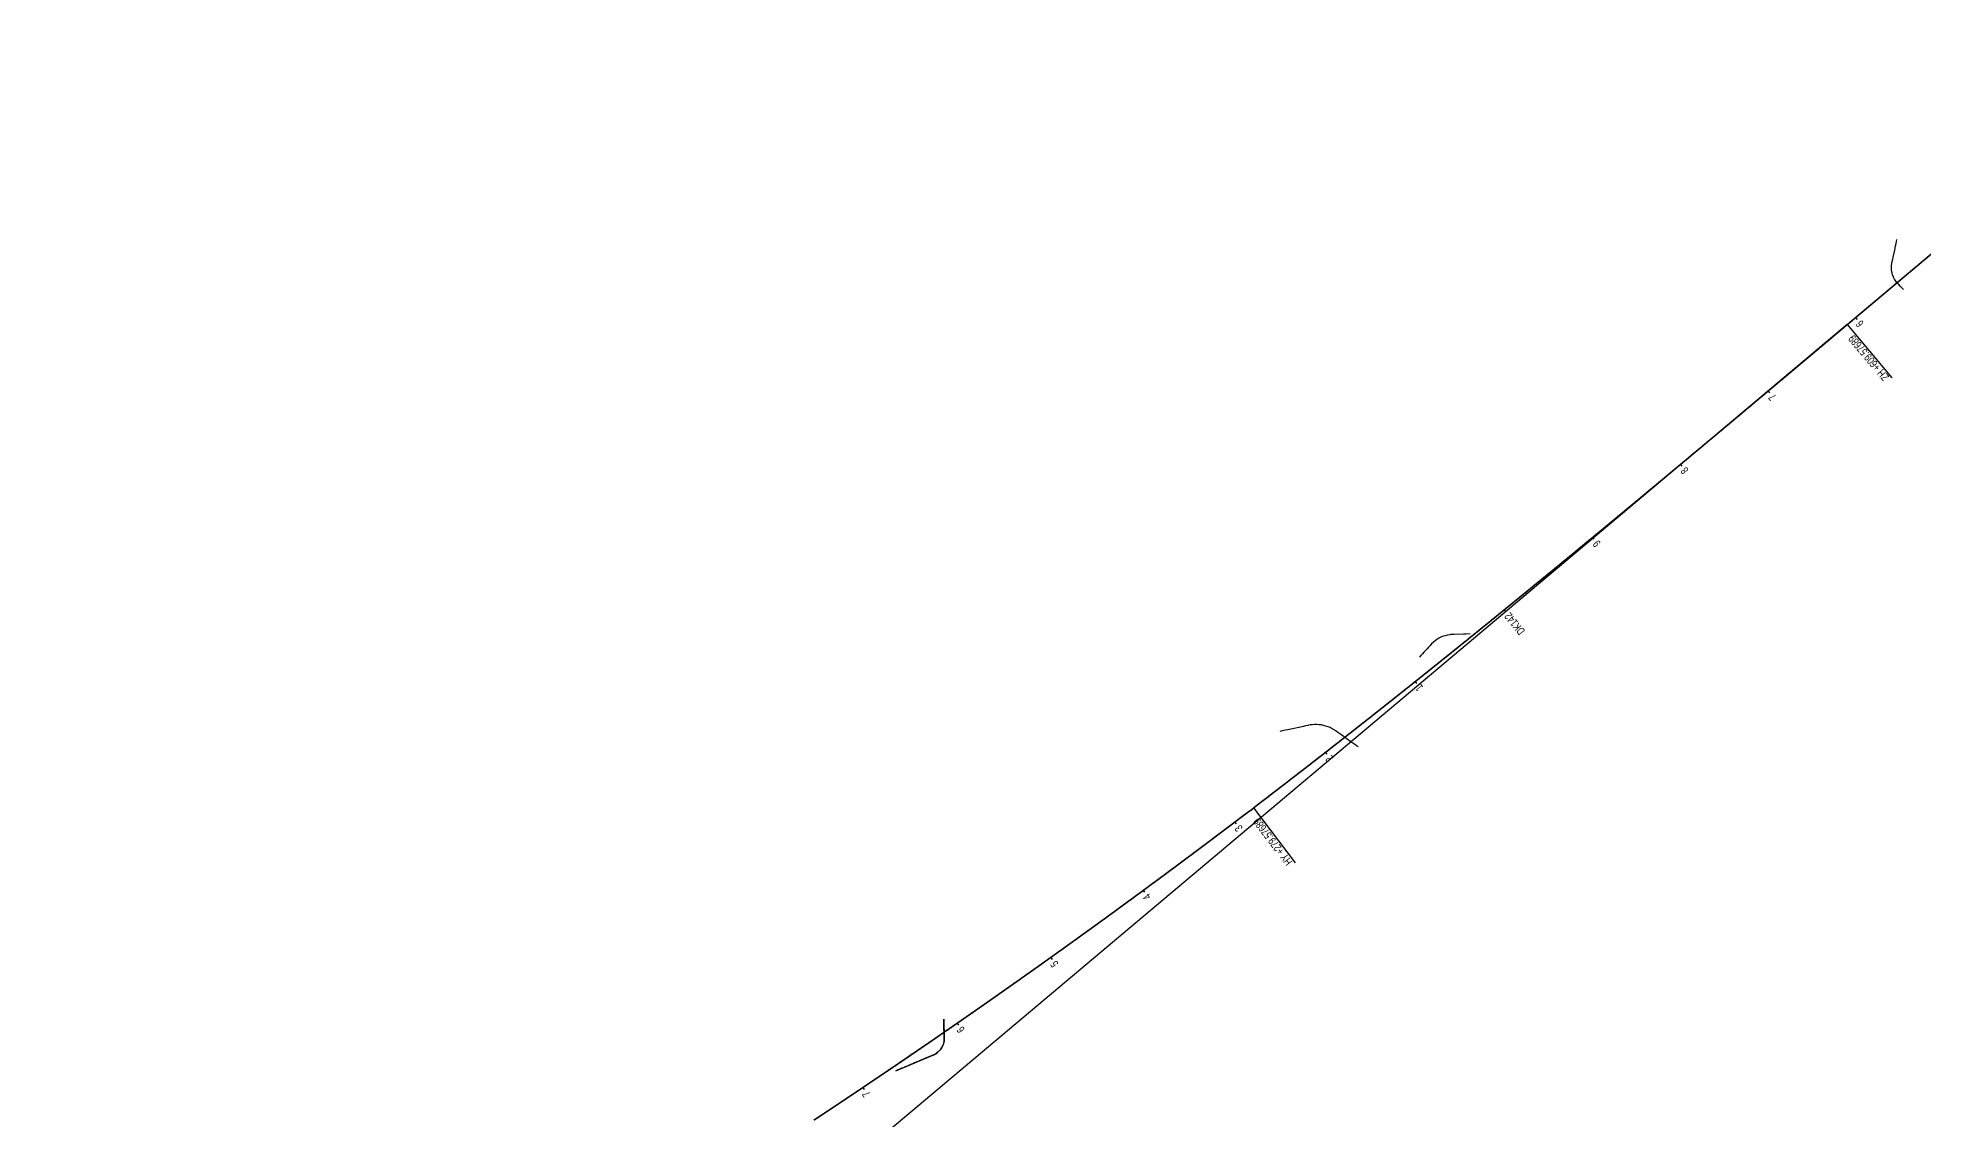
# Model space of a CAD drawing. Header units: millimetres. Extents: x 497834 to 621495, y 3353175 to 3430424.
# Drawn here: x 546968 to 548618, y 3376516 to 3377462 of the extents above; entities that cross this region are included whole.
import ezdxf

# ---------------------------------------------------------------- set-up
doc = ezdxf.new("R2010")
doc.units = ezdxf.units.MM
for name, color, linetype in [('DK改路中线', 7, 'Continuous'), ('dl4', 7, 'Continuous'), ('沪乍杭打线-0.0-200.8段-施工系转设计系成果-2000坐标系-左线_中线_交点', 7, 'Continuous'), ('沪乍杭打线-0.0-200.8段-施工系转设计系成果-2000坐标系-左线_五大桩', 7, 'Continuous'), ('沪乍杭打线-0.0-200.8段-施工系转设计系成果-2000坐标系-左线_里程', 7, 'Continuous')]:
    doc.layers.add(name, color=color, linetype=linetype)
doc.styles.add('PM_LC', font='slromans.shx', dxfattribs={"width": 0.75, "bigfont": 'hztxt.shx'})
doc.styles.add('PM_QX', font='slromans.shx', dxfattribs={"width": 0.75, "bigfont": 'hztxt.shx'})

msp = doc.modelspace()

# ---------------------------------------------------------------- linework, layer by layer
at = {"layer": 'DK改路中线', "color": 3, "linetype": 'Continuous', "ltscale": 2, "flags": 128}
for points in [[(548600.3, 3377242), (548598.9, 3377243.4), (548597.5, 3377244.9), (548596.2, 3377246.4), (548595.2, 3377247.4, -0.246796), (548594.8, 3377247.8), (548593.5, 3377249.4), (548592.5, 3377251.1), (548591.5, 3377252.8), (548590.8, 3377254.7), (548590.3, 3377256.6), (548589.9, 3377258.6), (548589.7, 3377260.6), (548589.8, 3377262.6), (548590, 3377264.6), (548590.2, 3377265.3), (548590.4, 3377266.5), (548590.9, 3377268.5), (548591.3, 3377270.4), (548592.6, 3377276.3), (548593, 3377278.2), (548593.4, 3377280.2), (548593.8, 3377282.1), (548594.3, 3377284.1), (548594.6, 3377285.6)], [(548221.3, 3376940.6), (548217.3, 3376940.4), (548215.3, 3376940.3), (548207.3, 3376940), (548205.3, 3376939.9), (548204.7, 3376939.9, 0.19925), (548203.3, 3376939.8), (548201.3, 3376939.5), (548199.4, 3376939), (548197.5, 3376938.5), (548195.6, 3376937.7), (548193.8, 3376936.8), (548192.1, 3376935.8), (548190.5, 3376934.6), (548189, 3376933.3), (548187.5, 3376931.9), (548187.4, 3376931.8), (548186.2, 3376930.5), (548184.8, 3376929), (548183.5, 3376927.5), (548182.1, 3376926), (548180.8, 3376924.6), (548179.4, 3376923.1), (548178.1, 3376921.6), (548176.9, 3376920.3)], [(548123.4, 3376841.6), (548121.8, 3376842.7), (548120.2, 3376843.9), (548118.5, 3376845), (548116.9, 3376846.2), (548113.7, 3376848.5), (548112, 3376849.7), (548108.8, 3376852), (548107.1, 3376853.1), (548105.5, 3376854.3), (548103.9, 3376855.5), (548103.5, 3376855.7, 0.211022), (548102.2, 3376856.6), (548100.5, 3376857.6), (548098.7, 3376858.5), (548096.9, 3376859.3), (548095, 3376859.9), (548093, 3376860.5), (548091.1, 3376860.9), (548089.1, 3376861.1), (548087.1, 3376861.3), (548085.1, 3376861.3), (548083.1, 3376861.1), (548081.1, 3376860.9), (548079.7, 3376860.6), (548079.2, 3376860.5), (548077.2, 3376860), (548075.3, 3376859.6), (548061.6, 3376856.6), (548059.6, 3376856.2), (548055.7, 3376855.4), (548054.7, 3376855.1)]]:
    msp.add_lwpolyline(points, format="xyb", dxfattribs=at)
msp.add_lwpolyline([(547751.9, 3376572.3), (547751.7, 3376572.2), (547750.1, 3376571.5), (547749.9, 3376571.4), (547748.2, 3376570.7), (547748.1, 3376570.7), (547746.4, 3376569.9), (547746.2, 3376569.9), (547744.5, 3376569.2), (547744.4, 3376569.1), (547742.7, 3376568.4), (547742.5, 3376568.3), (547740.9, 3376567.6), (547740.7, 3376567.5), (547739, 3376566.8), (547738.9, 3376566.7), (547737.2, 3376566), (547737, 3376565.9), (547735.3, 3376565.2), (547735.2, 3376565.2), (547733.5, 3376564.4), (547733.3, 3376564.4), (547731.7, 3376563.7), (547731.5, 3376563.6), (547729.8, 3376562.9), (547729.7, 3376562.8), (547728, 3376562.1), (547727.8, 3376562), (547726.1, 3376561.3), (547726, 3376561.2), (547724.3, 3376560.5), (547724.1, 3376560.5), (547722.5, 3376559.7), (547722.3, 3376559.7), (547720.6, 3376559), (547720.5, 3376558.9), (547718.8, 3376558.2), (547718.7, 3376558.1), (547751.9, 3376572.3, 0.306272), (547753.5, 3376573.1), (547753.6, 3376573.1), (547755.2, 3376574.2), (547755.2, 3376574.2), (547756.7, 3376575.6), (547756.7, 3376575.6), (547758, 3376577.1), (547758, 3376577.1), (547759.1, 3376578.7), (547759.1, 3376578.8), (547759.9, 3376580.5), (547760, 3376580.6), (547760.6, 3376582.4), (547760.6, 3376582.5), (547760.9, 3376584.4), (547760.9, 3376584.4), (547761, 3376586.4), (547761, 3376586.4), (547761, 3376586.4), (547761, 3376588.4), (547761, 3376588.4), (547760.9, 3376590.4), (547760.9, 3376590.4), (547760.9, 3376592.4), (547760.9, 3376592.4), (547760.8, 3376594.4), (547760.8, 3376594.4), (547760.8, 3376596.4), (547760.8, 3376596.4), (547760.8, 3376598.4), (547760.8, 3376598.4), (547760.7, 3376600.4), (547760.7, 3376600.4), (547760.7, 3376602.4), (547760.7, 3376602.4), (547760.6, 3376603.4), (547761, 3376586.4, -0.306272)], format="xyb", close=True, dxfattribs=at)
at = {"layer": 'dl4', "color": 3, "linetype": 'Continuous', "ltscale": 2, "const_width": 1.4, "flags": 128}
msp.add_lwpolyline([(548848.9, 3377461.6), (548551.1, 3377211.2), (548550.3, 3377210.6), (548549.6, 3377209.9), (548548.8, 3377209.3), (548548, 3377208.6), (548547.3, 3377208), (548546.5, 3377207.3), (548545.7, 3377206.7), (548545, 3377206.1), (548544.2, 3377205.4), (548543.4, 3377204.8), (548542.7, 3377204.1), (548541.9, 3377203.5), (548541.1, 3377202.8), (548540.4, 3377202.2), (548539.6, 3377201.6), (548538.9, 3377200.9), (548538.1, 3377200.3), (548537.3, 3377199.6), (548536.6, 3377199), (548535.8, 3377198.3), (548535, 3377197.7), (548534.3, 3377197), (548533.5, 3377196.4), (548532.7, 3377195.8), (548532, 3377195.1), (548531.2, 3377194.5), (548530.4, 3377193.8), (548529.7, 3377193.2), (548528.9, 3377192.5), (548528.1, 3377191.9), (548527.4, 3377191.3), (548526.6, 3377190.6), (548525.8, 3377190), (548525.1, 3377189.3), (548524.3, 3377188.7), (548523.5, 3377188), (548522.8, 3377187.4), (548522, 3377186.7), (548521.2, 3377186.1), (548520.5, 3377185.5), (548519.7, 3377184.8), (548519, 3377184.2), (548518.2, 3377183.5), (548517.4, 3377182.9), (548516.7, 3377182.2), (548515.9, 3377181.6), (548515.1, 3377181), (548514.4, 3377180.3), (548513.6, 3377179.7), (548512.8, 3377179), (548512.1, 3377178.4), (548511.3, 3377177.7), (548510.5, 3377177.1), (548509.8, 3377176.5), (548509, 3377175.8), (548508.2, 3377175.2), (548507.5, 3377174.5), (548506.7, 3377173.9), (548505.9, 3377173.2), (548505.2, 3377172.6), (548504.4, 3377171.9), (548503.6, 3377171.3), (548502.9, 3377170.7), (548502.1, 3377170), (548501.3, 3377169.4), (548500.6, 3377168.7), (548499.8, 3377168.1), (548499, 3377167.4), (548498.3, 3377166.8), (548497.5, 3377166.2), (548496.8, 3377165.5), (548496, 3377164.9), (548495.2, 3377164.2), (548494.5, 3377163.6), (548493.7, 3377162.9), (548492.9, 3377162.3), (548492.2, 3377161.7), (548491.4, 3377161), (548490.6, 3377160.4), (548489.9, 3377159.7), (548489.1, 3377159.1), (548488.3, 3377158.4), (548487.6, 3377157.8), (548486.8, 3377157.2), (548486, 3377156.5), (548485.3, 3377155.9), (548484.5, 3377155.2), (548483.7, 3377154.6), (548483, 3377153.9), (548482.2, 3377153.3), (548481.4, 3377152.7), (548480.7, 3377152), (548479.9, 3377151.4), (548479.1, 3377150.7), (548478.4, 3377150.1), (548477.6, 3377149.4), (548476.8, 3377148.8), (548476.1, 3377148.2), (548475.3, 3377147.5), (548474.5, 3377146.9), (548473.8, 3377146.2), (548473, 3377145.6), (548472.2, 3377144.9), (548471.5, 3377144.3), (548470.7, 3377143.7), (548469.9, 3377143), (548469.2, 3377142.4), (548468.4, 3377141.7), (548467.6, 3377141.1), (548466.9, 3377140.4), (548466.1, 3377139.8), (548465.4, 3377139.2), (548464.6, 3377138.5), (548463.8, 3377137.9), (548463.1, 3377137.2), (548462.3, 3377136.6), (548461.5, 3377135.9), (548460.8, 3377135.3), (548460, 3377134.7), (548459.2, 3377134), (548458.5, 3377133.4), (548457.7, 3377132.7), (548456.9, 3377132.1), (548456.2, 3377131.4), (548455.4, 3377130.8), (548454.6, 3377130.2), (548453.9, 3377129.5), (548453.1, 3377128.9), (548452.3, 3377128.2), (548451.6, 3377127.6), (548450.8, 3377126.9), (548450, 3377126.3), (548449.3, 3377125.7), (548448.5, 3377125), (548447.7, 3377124.4), (548447, 3377123.7), (548446.2, 3377123.1), (548445.4, 3377122.5), (548444.7, 3377121.8), (548443.9, 3377121.2), (548443.1, 3377120.5), (548442.4, 3377119.9), (548441.6, 3377119.2), (548440.8, 3377118.6), (548440.1, 3377118), (548439.3, 3377117.3), (548438.5, 3377116.7), (548437.8, 3377116), (548437, 3377115.4), (548436.2, 3377114.7), (548435.5, 3377114.1), (548434.7, 3377113.5), (548433.9, 3377112.8), (548433.2, 3377112.2), (548432.4, 3377111.5), (548431.6, 3377110.9), (548430.9, 3377110.3), (548430.1, 3377109.6), (548429.3, 3377109), (548428.6, 3377108.3), (548427.8, 3377107.7), (548427, 3377107), (548426.3, 3377106.4), (548425.5, 3377105.8), (548424.7, 3377105.1), (548424, 3377104.5), (548423.2, 3377103.8), (548422.4, 3377103.2), (548421.6, 3377102.6), (548420.9, 3377101.9), (548420.1, 3377101.3), (548419.3, 3377100.6), (548418.6, 3377100), (548417.8, 3377099.4), (548417, 3377098.7), (548416.3, 3377098.1), (548415.5, 3377097.4), (548414.7, 3377096.8), (548414, 3377096.1), (548413.2, 3377095.5), (548412.4, 3377094.9), (548411.7, 3377094.2), (548410.9, 3377093.6), (548410.1, 3377092.9), (548409.4, 3377092.3), (548408.6, 3377091.7), (548407.8, 3377091), (548407.1, 3377090.4), (548406.3, 3377089.7), (548405.5, 3377089.1), (548404.8, 3377088.5), (548404, 3377087.8), (548403.2, 3377087.2), (548402.5, 3377086.5), (548401.7, 3377085.9), (548400.9, 3377085.3), (548400.2, 3377084.6), (548399.4, 3377084), (548398.6, 3377083.3), (548397.9, 3377082.7), (548397.1, 3377082.1), (548396.3, 3377081.4), (548395.5, 3377080.8), (548394.8, 3377080.1), (548394, 3377079.5), (548393.2, 3377078.9), (548392.5, 3377078.2), (548391.7, 3377077.6), (548390.9, 3377076.9), (548390.2, 3377076.3), (548389.4, 3377075.7), (548388.6, 3377075), (548387.9, 3377074.4), (548387.1, 3377073.7), (548386.3, 3377073.1), (548385.6, 3377072.5), (548384.8, 3377071.8), (548384, 3377071.2), (548383.3, 3377070.5), (548382.5, 3377069.9), (548381.7, 3377069.3), (548380.9, 3377068.6), (548380.2, 3377068), (548379.4, 3377067.3), (548378.6, 3377066.7), (548377.9, 3377066.1), (548377.1, 3377065.4), (548376.3, 3377064.8), (548375.6, 3377064.1), (548374.8, 3377063.5), (548374, 3377062.9), (548373.3, 3377062.2), (548372.5, 3377061.6), (548371.7, 3377060.9), (548371, 3377060.3), (548370.2, 3377059.7), (548369.4, 3377059), (548368.6, 3377058.4), (548367.9, 3377057.7), (548367.1, 3377057.1), (548366.3, 3377056.5), (548365.6, 3377055.8), (548364.8, 3377055.2), (548364, 3377054.5), (548363.3, 3377053.9), (548362.5, 3377053.3), (548361.7, 3377052.6), (548361, 3377052), (548360.2, 3377051.4), (548359.4, 3377050.7), (548358.6, 3377050.1), (548357.9, 3377049.4), (548357.1, 3377048.8), (548356.3, 3377048.2), (548355.6, 3377047.5), (548354.8, 3377046.9), (548354, 3377046.2), (548353.3, 3377045.6), (548352.5, 3377045), (548351.7, 3377044.3), (548350.9, 3377043.7), (548350.2, 3377043.1), (548349.4, 3377042.4), (548348.6, 3377041.8), (548347.9, 3377041.1), (548347.1, 3377040.5), (548346.3, 3377039.9), (548345.6, 3377039.2), (548344.8, 3377038.6), (548344, 3377038), (548343.2, 3377037.3), (548342.5, 3377036.7), (548341.7, 3377036), (548340.9, 3377035.4), (548340.2, 3377034.8), (548339.4, 3377034.1), (548338.6, 3377033.5), (548337.9, 3377032.9), (548337.1, 3377032.2), (548336.3, 3377031.6), (548335.5, 3377030.9), (548334.8, 3377030.3), (548334, 3377029.7), (548333.2, 3377029), (548332.5, 3377028.4), (548331.7, 3377027.8), (548330.9, 3377027.1), (548330.1, 3377026.5), (548329.4, 3377025.8), (548328.6, 3377025.2), (548327.8, 3377024.6), (548327.1, 3377023.9), (548326.3, 3377023.3), (548325.5, 3377022.7), (548324.7, 3377022), (548324, 3377021.4), (548323.2, 3377020.8), (548322.4, 3377020.1), (548321.7, 3377019.5), (548320.9, 3377018.8), (548320.1, 3377018.2), (548319.3, 3377017.6), (548318.6, 3377016.9), (548317.8, 3377016.3), (548317, 3377015.7), (548316.3, 3377015), (548315.5, 3377014.4), (548314.7, 3377013.8), (548313.9, 3377013.1), (548313.2, 3377012.5), (548312.4, 3377011.8), (548311.6, 3377011.2), (548310.9, 3377010.6), (548310.1, 3377009.9), (548309.3, 3377009.3), (548308.5, 3377008.7), (548307.8, 3377008), (548307, 3377007.4), (548306.2, 3377006.8), (548305.5, 3377006.1), (548304.7, 3377005.5), (548303.9, 3377004.9), (548303.1, 3377004.2), (548302.4, 3377003.6), (548301.6, 3377003), (548300.8, 3377002.3), (548300, 3377001.7), (548299.3, 3377001), (548298.5, 3377000.4), (548297.7, 3376999.8), (548297, 3376999.1), (548296.2, 3376998.5), (548295.4, 3376997.9), (548294.6, 3376997.2), (548293.9, 3376996.6), (548293.1, 3376996), (548292.3, 3376995.3), (548291.5, 3376994.7), (548290.8, 3376994.1), (548290, 3376993.4), (548289.2, 3376992.8), (548288.5, 3376992.2), (548287.7, 3376991.5), (548286.9, 3376990.9), (548286.1, 3376990.3), (548285.4, 3376989.6), (548284.6, 3376989), (548283.8, 3376988.4), (548283, 3376987.7), (548282.3, 3376987.1), (548281.5, 3376986.5), (548280.7, 3376985.8), (548279.9, 3376985.2), (548279.2, 3376984.6), (548278.4, 3376983.9), (548277.6, 3376983.3), (548276.8, 3376982.7), (548276.1, 3376982), (548275.3, 3376981.4), (548274.5, 3376980.8), (548273.7, 3376980.1), (548273, 3376979.5), (548272.2, 3376978.9), (548271.4, 3376978.2), (548270.7, 3376977.6), (548269.9, 3376977), (548269.1, 3376976.3), (548268.3, 3376975.7), (548267.6, 3376975.1), (548266.8, 3376974.4), (548266, 3376973.8), (548265.2, 3376973.2), (548264.5, 3376972.5), (548263.7, 3376971.9), (548262.9, 3376971.3), (548262.1, 3376970.6), (548261.4, 3376970), (548260.6, 3376969.4), (548259.8, 3376968.7), (548259, 3376968.1), (548258.3, 3376967.5), (548257.5, 3376966.9), (548256.7, 3376966.2), (548255.9, 3376965.6), (548255.2, 3376965), (548254.4, 3376964.3), (548253.6, 3376963.7), (548252.8, 3376963.1), (548252.1, 3376962.4), (548251.3, 3376961.8), (548250.5, 3376961.2), (548249.7, 3376960.5), (548249, 3376959.9), (548248.2, 3376959.3), (548247.4, 3376958.6), (548246.6, 3376958), (548245.8, 3376957.4), (548245.1, 3376956.8), (548244.3, 3376956.1), (548243.5, 3376955.5), (548242.7, 3376954.9), (548242, 3376954.2), (548241.2, 3376953.6), (548240.4, 3376953), (548239.6, 3376952.3), (548238.9, 3376951.7), (548238.1, 3376951.1), (548237.3, 3376950.4), (548236.5, 3376949.8), (548235.8, 3376949.2), (548235, 3376948.6), (548234.2, 3376947.9), (548233.4, 3376947.3), (548232.6, 3376946.7), (548231.9, 3376946), (548231.1, 3376945.4), (548230.3, 3376944.8), (548229.5, 3376944.2), (548228.8, 3376943.5), (548228, 3376942.9), (548227.2, 3376942.3), (548226.4, 3376941.6), (548225.7, 3376941), (548224.9, 3376940.4), (548224.1, 3376939.7), (548223.3, 3376939.1), (548222.5, 3376938.5), (548221.8, 3376937.9), (548221, 3376937.2), (548220.2, 3376936.6), (548219.4, 3376936), (548218.7, 3376935.3), (548217.9, 3376934.7), (548217.1, 3376934.1), (548216.3, 3376933.5), (548215.5, 3376932.8), (548214.8, 3376932.2), (548214, 3376931.6), (548213.2, 3376931), (548212.4, 3376930.3), (548211.6, 3376929.7), (548210.9, 3376929.1), (548210.1, 3376928.4), (548209.3, 3376927.8), (548208.5, 3376927.2), (548207.8, 3376926.6), (548207, 3376925.9), (548206.2, 3376925.3), (548205.4, 3376924.7), (548204.6, 3376924.1), (548203.9, 3376923.4), (548203.1, 3376922.8), (548202.3, 3376922.2), (548201.5, 3376921.5), (548200.7, 3376920.9), (548200, 3376920.3), (548199.2, 3376919.7), (548198.4, 3376919), (548197.6, 3376918.4), (548196.8, 3376917.8), (548196.1, 3376917.2), (548195.3, 3376916.5), (548194.5, 3376915.9), (548193.7, 3376915.3), (548192.9, 3376914.7), (548192.2, 3376914), (548191.4, 3376913.4), (548190.6, 3376912.8), (548189.8, 3376912.2), (548189, 3376911.5), (548188.3, 3376910.9), (548187.5, 3376910.3), (548186.7, 3376909.6), (548185.9, 3376909), (548185.1, 3376908.4), (548184.4, 3376907.8), (548183.6, 3376907.1), (548182.8, 3376906.5), (548182, 3376905.9), (548181.2, 3376905.3), (548180.5, 3376904.7), (548179.7, 3376904), (548178.9, 3376903.4), (548178.1, 3376902.8), (548177.3, 3376902.2), (548176.6, 3376901.5), (548175.8, 3376900.9), (548175, 3376900.3), (548174.2, 3376899.7), (548173.4, 3376899), (548172.6, 3376898.4), (548171.9, 3376897.8), (548171.1, 3376897.2), (548170.3, 3376896.5), (548169.5, 3376895.9), (548168.7, 3376895.3), (548168, 3376894.7), (548167.2, 3376894), (548166.4, 3376893.4), (548165.6, 3376892.8), (548164.8, 3376892.2), (548164, 3376891.6), (548163.3, 3376890.9), (548162.5, 3376890.3), (548161.7, 3376889.7), (548160.9, 3376889.1), (548160.1, 3376888.4), (548159.4, 3376887.8), (548158.6, 3376887.2), (548157.8, 3376886.6), (548157, 3376885.9), (548156.2, 3376885.3), (548155.4, 3376884.7), (548154.7, 3376884.1), (548153.9, 3376883.5), (548153.1, 3376882.8), (548152.3, 3376882.2), (548151.5, 3376881.6), (548150.7, 3376881), (548150, 3376880.4), (548149.2, 3376879.7), (548148.4, 3376879.1), (548147.6, 3376878.5), (548146.8, 3376877.9), (548146, 3376877.2), (548145.3, 3376876.6), (548144.5, 3376876), (548143.7, 3376875.4), (548142.9, 3376874.8), (548142.1, 3376874.1), (548141.3, 3376873.5), (548140.5, 3376872.9), (548139.8, 3376872.3), (548139, 3376871.7), (548138.2, 3376871), (548137.4, 3376870.4), (548136.6, 3376869.8), (548135.8, 3376869.2), (548135.1, 3376868.6), (548134.3, 3376867.9), (548133.5, 3376867.3), (548132.7, 3376866.7), (548131.9, 3376866.1), (548131.1, 3376865.5), (548130.3, 3376864.8), (548129.6, 3376864.2), (548128.8, 3376863.6), (548128, 3376863), (548127.2, 3376862.4), (548126.4, 3376861.8), (548125.6, 3376861.1), (548124.8, 3376860.5), (548124.1, 3376859.9), (548123.3, 3376859.3), (548122.5, 3376858.7), (548121.7, 3376858), (548120.9, 3376857.4), (548120.1, 3376856.8), (548119.3, 3376856.2), (548118.6, 3376855.6), (548117.8, 3376855), (548117, 3376854.3), (548116.2, 3376853.7), (548115.4, 3376853.1), (548114.6, 3376852.5), (548113.8, 3376851.9), (548113, 3376851.2), (548112.3, 3376850.6), (548111.5, 3376850), (548110.7, 3376849.4), (548109.9, 3376848.8), (548109.1, 3376848.2), (548108.3, 3376847.5), (548107.5, 3376846.9), (548106.8, 3376846.3), (548106, 3376845.7), (548105.2, 3376845.1), (548104.4, 3376844.5), (548103.6, 3376843.9), (548102.8, 3376843.2), (548102, 3376842.6), (548101.2, 3376842), (548100.4, 3376841.4), (548099.7, 3376840.8), (548098.9, 3376840.2), (548098.1, 3376839.5), (548097.3, 3376838.9), (548096.5, 3376838.3), (548095.7, 3376837.7), (548094.9, 3376837.1), (548094.1, 3376836.5), (548093.4, 3376835.9), (548092.6, 3376835.2), (548091.8, 3376834.6), (548091, 3376834), (548090.2, 3376833.4), (548089.4, 3376832.8), (548088.6, 3376832.2), (548087.8, 3376831.6), (548087, 3376830.9), (548086.3, 3376830.3), (548085.5, 3376829.7), (548084.7, 3376829.1), (548083.9, 3376828.5), (548083.1, 3376827.9), (548082.3, 3376827.3), (548081.5, 3376826.6), (548080.7, 3376826), (548079.9, 3376825.4), (548079.1, 3376824.8), (548078.4, 3376824.2), (548077.6, 3376823.6), (548076.8, 3376823), (548076, 3376822.4), (548075.2, 3376821.7), (548074.4, 3376821.1), (548073.6, 3376820.5), (548072.8, 3376819.9), (548072, 3376819.3), (548071.2, 3376818.7), (548070.4, 3376818.1), (548069.7, 3376817.5), (548068.9, 3376816.8), (548068.1, 3376816.2), (548067.3, 3376815.6), (548066.5, 3376815), (548065.7, 3376814.4), (548064.9, 3376813.8), (548064.1, 3376813.2), (548063.3, 3376812.6), (548062.5, 3376812), (548061.7, 3376811.3), (548060.9, 3376810.7), (548060.2, 3376810.1), (548059.4, 3376809.5), (548058.6, 3376808.9), (548057.8, 3376808.3), (548057, 3376807.7), (548056.2, 3376807.1), (548055.4, 3376806.5), (548054.6, 3376805.9), (548053.8, 3376805.2), (548053, 3376804.6), (548052.2, 3376804), (548051.4, 3376803.4), (548050.6, 3376802.8), (548049.8, 3376802.2), (548049.1, 3376801.6), (548048.3, 3376801), (548047.5, 3376800.4), (548046.7, 3376799.8), (548045.9, 3376799.2), (548045.1, 3376798.6), (548044.3, 3376797.9), (548043.5, 3376797.3), (548042.7, 3376796.7), (548041.9, 3376796.1), (548041.1, 3376795.5), (548040.3, 3376794.9), (548039.5, 3376794.3), (548038.7, 3376793.7), (548037.9, 3376793.1), (548037.1, 3376792.5), (548036.4, 3376791.9), (548035.6, 3376791.3), (548034.8, 3376790.7), (548034, 3376790), (548033.2, 3376789.4), (548032.4, 3376788.8), (548031.6, 3376788.2, -0.128043), (548030.9, 3376787.5), (548030.2, 3376786.8), (548029.4, 3376786.2), (548028.6, 3376785.7), (548027.7, 3376785.2), (548027.6, 3376785.2), (548026.9, 3376784.6), (548026.1, 3376784), (548025.3, 3376783.4), (548024.5, 3376782.8), (548023.7, 3376782.2), (548023.6, 3376782.2), (548022.9, 3376781.6), (548022.1, 3376781), (548021.3, 3376780.4), (548020.5, 3376779.8), (548019.7, 3376779.2), (548019.6, 3376779.1), (548018.9, 3376778.6), (548018.1, 3376778), (548017.3, 3376777.4), (548016.5, 3376776.8), (548015.7, 3376776.2), (548015.7, 3376776.1), (548014.9, 3376775.6), (548014.1, 3376774.9), (548013.3, 3376774.3), (548012.5, 3376773.7), (548011.7, 3376773.1), (548011.7, 3376773.1), (548010.9, 3376772.5), (548010.1, 3376771.9), (548009.3, 3376771.3), (548008.5, 3376770.7), (548007.7, 3376770.1), (548007.7, 3376770.1), (548006.9, 3376769.5), (548006.1, 3376768.9), (548005.3, 3376768.3), (548004.5, 3376767.7), (548003.7, 3376767.1), (548003.7, 3376767.1), (548002.9, 3376766.5), (548002.1, 3376765.9), (548001.3, 3376765.3), (548000.5, 3376764.7), (547999.7, 3376764.1), (547999.7, 3376764.1), (547998.9, 3376763.5), (547998.1, 3376762.9), (547997.4, 3376762.3), (547996.6, 3376761.7), (547995.8, 3376761.1), (547995.7, 3376761.1), (547995, 3376760.5), (547994.2, 3376759.9), (547993.4, 3376759.3), (547992.6, 3376758.7), (547991.8, 3376758.1), (547991.7, 3376758.1), (547991, 3376757.5), (547990.2, 3376756.9), (547989.4, 3376756.3), (547988.6, 3376755.7), (547987.8, 3376755.1), (547987.7, 3376755.1), (547987, 3376754.5), (547986.2, 3376753.9), (547985.4, 3376753.3), (547984.6, 3376752.7), (547983.8, 3376752.1), (547983.7, 3376752.1), (547983, 3376751.5), (547982.2, 3376750.9), (547981.4, 3376750.3), (547980.6, 3376749.7), (547979.8, 3376749.1), (547979.7, 3376749.1), (547979, 3376748.5), (547978.2, 3376747.9), (547977.4, 3376747.3), (547976.6, 3376746.7), (547975.7, 3376746.1), (547975.7, 3376746.1), (547974.9, 3376745.5), (547974.1, 3376744.9), (547973.3, 3376744.3), (547972.5, 3376743.7), (547971.7, 3376743.1), (547971.7, 3376743.1), (547970.9, 3376742.5), (547970.1, 3376741.9), (547969.3, 3376741.3), (547968.5, 3376740.7), (547967.7, 3376740.1), (547967.7, 3376740.1), (547966.9, 3376739.5), (547966.1, 3376738.9), (547965.3, 3376738.3), (547964.5, 3376737.7), (547963.7, 3376737.1), (547963.7, 3376737.1), (547962.9, 3376736.5), (547962.1, 3376735.9), (547961.3, 3376735.3), (547960.5, 3376734.7), (547959.7, 3376734.2), (547959.7, 3376734.1), (547958.9, 3376733.6), (547958.1, 3376733), (547957.3, 3376732.4), (547956.5, 3376731.8), (547955.7, 3376731.2), (547955.6, 3376731.1), (547954.9, 3376730.6), (547954.1, 3376730), (547953.3, 3376729.4), (547952.5, 3376728.8), (547951.7, 3376728.2), (547951.6, 3376728.2), (547950.9, 3376727.6), (547950.1, 3376727), (547949.3, 3376726.4), (547948.5, 3376725.8), (547947.7, 3376725.2), (547947.6, 3376725.2), (547946.8, 3376724.6), (547946, 3376724), (547945.2, 3376723.4), (547944.4, 3376722.8), (547943.6, 3376722.3), (547943.6, 3376722.2), (547942.8, 3376721.7), (547942, 3376721.1), (547941.2, 3376720.5), (547940.4, 3376719.9), (547939.6, 3376719.3), (547939.6, 3376719.3), (547938.8, 3376718.7), (547938, 3376718.1), (547937.2, 3376717.5), (547936.4, 3376716.9), (547935.6, 3376716.3), (547935.5, 3376716.3), (547934.8, 3376715.7), (547934, 3376715.1), (547933.2, 3376714.5), (547932.4, 3376714), (547931.6, 3376713.4), (547931.5, 3376713.3), (547930.7, 3376712.8), (547929.9, 3376712.2), (547929.1, 3376711.6), (547928.3, 3376711), (547927.5, 3376710.4), (547927.5, 3376710.4), (547926.7, 3376709.8), (547925.9, 3376709.2), (547925.1, 3376708.6), (547924.3, 3376708), (547923.5, 3376707.4), (547923.4, 3376707.4), (547922.7, 3376706.9), (547921.9, 3376706.3), (547921.1, 3376705.7), (547920.3, 3376705.1), (547919.5, 3376704.5), (547919.4, 3376704.5), (547918.6, 3376703.9), (547917.8, 3376703.3), (547917, 3376702.7), (547916.2, 3376702.1), (547915.4, 3376701.5), (547915.4, 3376701.5), (547914.6, 3376701), (547913.8, 3376700.4), (547913, 3376699.8), (547912.2, 3376699.2), (547911.4, 3376698.6), (547911.3, 3376698.6), (547910.6, 3376698), (547909.8, 3376697.4), (547909, 3376696.8), (547908.1, 3376696.2), (547907.3, 3376695.6), (547907.3, 3376695.6), (547906.5, 3376695.1), (547905.7, 3376694.5), (547904.9, 3376693.9), (547904.1, 3376693.3), (547903.3, 3376692.7), (547903.3, 3376692.7), (547902.5, 3376692.1), (547901.7, 3376691.5), (547900.9, 3376690.9), (547900.1, 3376690.4), (547899.2, 3376689.8), (547899.2, 3376689.7), (547898.4, 3376689.2), (547897.6, 3376688.6), (547896.8, 3376688), (547896, 3376687.4), (547895.2, 3376686.8), (547895.2, 3376686.8), (547894.4, 3376686.2), (547893.6, 3376685.7), (547892.8, 3376685.1), (547892, 3376684.5), (547891.2, 3376683.9), (547891.1, 3376683.9), (547890.3, 3376683.3), (547889.5, 3376682.7), (547888.7, 3376682.1), (547887.9, 3376681.6), (547887.1, 3376681), (547887.1, 3376680.9), (547886.3, 3376680.4), (547885.5, 3376679.8), (547884.7, 3376679.2), (547883.9, 3376678.6), (547883, 3376678), (547883, 3376678), (547882.2, 3376677.5), (547881.4, 3376676.9), (547880.6, 3376676.3), (547879.8, 3376675.7), (547879, 3376675.1), (547878.9, 3376675.1), (547878.2, 3376674.5), (547877.4, 3376674), (547876.6, 3376673.4), (547875.7, 3376672.8), (547874.9, 3376672.2), (547874.9, 3376672.2), (547874.1, 3376671.6), (547873.3, 3376671), (547872.5, 3376670.4), (547871.7, 3376669.9), (547870.9, 3376669.3), (547870.8, 3376669.2), (547870.1, 3376668.7), (547869.2, 3376668.1), (547868.4, 3376667.5), (547867.6, 3376666.9), (547866.8, 3376666.4), (547866.8, 3376666.3), (547866, 3376665.8), (547865.2, 3376665.2), (547864.4, 3376664.6), (547863.6, 3376664), (547862.7, 3376663.5), (547862.7, 3376663.4), (547861.9, 3376662.9), (547861.1, 3376662.3), (547860.3, 3376661.7), (547859.5, 3376661.1), (547858.7, 3376660.5), (547858.6, 3376660.5), (547857.9, 3376660), (547857.1, 3376659.4), (547856.2, 3376658.8), (547855.4, 3376658.2), (547854.6, 3376657.6), (547854.6, 3376657.6), (547853.8, 3376657.1), (547853, 3376656.5), (547852.2, 3376655.9), (547851.4, 3376655.3), (547850.5, 3376654.7), (547850.5, 3376654.7), (547849.7, 3376654.2), (547848.9, 3376653.6), (547848.1, 3376653), (547847.3, 3376652.4), (547846.5, 3376651.8), (547846.4, 3376651.8), (547845.7, 3376651.2), (547844.8, 3376650.7), (547844, 3376650.1), (547843.2, 3376649.5), (547842.4, 3376648.9), (547842.4, 3376648.9), (547841.6, 3376648.4), (547840.8, 3376647.8), (547840, 3376647.2), (547839.1, 3376646.6), (547838.3, 3376646), (547838.3, 3376646), (547837.5, 3376645.5), (547836.7, 3376644.9), (547835.9, 3376644.3), (547835.1, 3376643.7), (547834.2, 3376643.1), (547834.2, 3376643.1), (547833.4, 3376642.6), (547832.6, 3376642), (547831.8, 3376641.4), (547831, 3376640.8), (547830.2, 3376640.3), (547830.1, 3376640.2), (547829.3, 3376639.7), (547828.5, 3376639.1), (547827.7, 3376638.5), (547826.9, 3376637.9), (547826.1, 3376637.4), (547826, 3376637.3), (547825.3, 3376636.8), (547824.4, 3376636.2), (547823.6, 3376635.6), (547822.8, 3376635.1), (547822, 3376634.5), (547821.9, 3376634.5), (547821.2, 3376633.9), (547820.4, 3376633.3), (547819.5, 3376632.8), (547818.7, 3376632.2), (547817.9, 3376631.6), (547817.9, 3376631.6), (547817.1, 3376631), (547816.3, 3376630.5), (547815.5, 3376629.9), (547814.6, 3376629.3), (547813.8, 3376628.7), (547813.8, 3376628.7), (547813, 3376628.2), (547812.2, 3376627.6), (547811.4, 3376627), (547810.5, 3376626.4), (547809.7, 3376625.9), (547809.7, 3376625.8), (547808.9, 3376625.3), (547808.1, 3376624.7), (547807.3, 3376624.1), (547806.5, 3376623.6), (547805.6, 3376623), (547805.6, 3376622.9), (547804.8, 3376622.4), (547804, 3376621.8), (547803.2, 3376621.3), (547802.4, 3376620.7), (547801.5, 3376620.1), (547801.5, 3376620.1), (547800.7, 3376619.5), (547799.9, 3376619), (547799.1, 3376618.4), (547798.3, 3376617.8), (547797.4, 3376617.2), (547797.4, 3376617.2), (547796.6, 3376616.7), (547795.8, 3376616.1), (547795, 3376615.5), (547794.2, 3376615), (547793.3, 3376614.4), (547793.3, 3376614.4), (547792.5, 3376613.8), (547791.7, 3376613.2), (547790.9, 3376612.7), (547790.1, 3376612.1), (547789.2, 3376611.5), (547789.2, 3376611.5), (547788.4, 3376610.9), (547787.6, 3376610.4), (547786.8, 3376609.8), (547786, 3376609.2), (547785.1, 3376608.7), (547785.1, 3376608.6), (547784.3, 3376608.1), (547783.5, 3376607.5), (547782.7, 3376607), (547781.9, 3376606.4), (547781, 3376605.8), (547781, 3376605.8), (547780.2, 3376605.2), (547779.4, 3376604.7), (547778.6, 3376604.1), (547777.7, 3376603.5), (547776.9, 3376603), (547776.9, 3376602.9), (547776.1, 3376602.4), (547775.3, 3376601.8), (547774.5, 3376601.2), (547773.6, 3376600.7), (547772.8, 3376600.1), (547772.8, 3376600.1), (547772, 3376599.5), (547771.2, 3376599), (547770.3, 3376598.4), (547769.5, 3376597.8), (547768.7, 3376597.3), (547768.7, 3376597.2), (547767.9, 3376596.7), (547767.1, 3376596.1), (547766.2, 3376595.6), (547765.4, 3376595), (547764.6, 3376594.4), (547764.5, 3376594.4), (547763.8, 3376593.9), (547762.9, 3376593.3), (547762.1, 3376592.7), (547761.3, 3376592.2), (547760.5, 3376591.6), (547760.4, 3376591.6), (547759.7, 3376591), (547758.8, 3376590.4), (547758, 3376589.9), (547757.2, 3376589.3), (547756.4, 3376588.7), (547756.3, 3376588.7), (547755.5, 3376588.2), (547754.7, 3376587.6), (547753.9, 3376587), (547753.1, 3376586.5), (547752.2, 3376585.9), (547752.2, 3376585.9), (547751.4, 3376585.3), (547750.6, 3376584.8), (547749.8, 3376584.2), (547748.9, 3376583.6), (547748.1, 3376583.1), (547748.1, 3376583.1), (547747.3, 3376582.5), (547746.5, 3376581.9), (547745.6, 3376581.4), (547744.8, 3376580.8), (547744, 3376580.3), (547743.9, 3376580.2), (547743.2, 3376579.7), (547742.3, 3376579.1), (547741.5, 3376578.6), (547740.7, 3376578), (547739.9, 3376577.4), (547739.8, 3376577.4), (547739, 3376576.9), (547738.2, 3376576.3), (547737.4, 3376575.7), (547736.6, 3376575.2), (547735.7, 3376574.6), (547735.7, 3376574.6), (547734.9, 3376574), (547734.1, 3376573.5), (547733.3, 3376572.9), (547732.4, 3376572.4), (547731.6, 3376571.8), (547731.6, 3376571.8), (547730.8, 3376571.2), (547730, 3376570.7), (547729.1, 3376570.1), (547728.3, 3376569.5), (547727.5, 3376569), (547727.4, 3376568.9), (547726.7, 3376568.4), (547725.8, 3376567.8), (547725, 3376567.3), (547724.2, 3376566.7), (547723.3, 3376566.2), (547723.3, 3376566.1), (547722.5, 3376565.6), (547721.7, 3376565), (547720.9, 3376564.5), (547720, 3376563.9), (547719.2, 3376563.3), (547719.2, 3376563.3), (547718.4, 3376562.8), (547717.6, 3376562.2), (547716.7, 3376561.7), (547715.9, 3376561.1), (547715.1, 3376560.5), (547715, 3376560.5), (547714.2, 3376560), (547713.4, 3376559.4), (547712.6, 3376558.9), (547711.8, 3376558.3), (547710.9, 3376557.7), (547710.9, 3376557.7), (547710.1, 3376557.2), (547709.3, 3376556.6), (547708.4, 3376556.1), (547707.6, 3376555.5), (547706.8, 3376554.9), (547706.7, 3376554.9), (547706, 3376554.4), (547705.1, 3376553.8), (547704.3, 3376553.3), (547703.5, 3376552.7), (547702.6, 3376552.1), (547702.6, 3376552.1), (547701.8, 3376551.6), (547701, 3376551), (547700.2, 3376550.5), (547699.3, 3376549.9), (547698.5, 3376549.3), (547698.5, 3376549.3), (547697.7, 3376548.8), (547696.8, 3376548.2), (547696, 3376547.7), (547695.2, 3376547.1), (547694.4, 3376546.5), (547694.3, 3376546.5), (547693.5, 3376546), (547692.7, 3376545.4), (547691.9, 3376544.9), (547691, 3376544.3), (547690.2, 3376543.8), (547690.2, 3376543.7), (547689.4, 3376543.2), (547688.5, 3376542.6), (547687.7, 3376542.1), (547686.9, 3376541.5), (547686.1, 3376541), (547686, 3376540.9), (547685.2, 3376540.4), (547684.4, 3376539.9), (547683.6, 3376539.3), (547682.7, 3376538.7), (547681.9, 3376538.2), (547681.9, 3376538.2), (547681.1, 3376537.6), (547680.2, 3376537.1), (547679.4, 3376536.5), (547678.6, 3376536), (547677.7, 3376535.4), (547677.7, 3376535.4), (547676.9, 3376534.9), (547676.1, 3376534.3), (547675.3, 3376533.7), (547674.4, 3376533.2), (547673.6, 3376532.6), (547673.5, 3376532.6), (547672.8, 3376532.1), (547671.9, 3376531.5), (547671.1, 3376531), (547670.3, 3376530.4), (547669.4, 3376529.9), (547669.4, 3376529.8), (547668.6, 3376529.3), (547667.8, 3376528.7), (547666.9, 3376528.2), (547666.1, 3376527.6), (547665.3, 3376527.1), (547665.2, 3376527.1), (547664.4, 3376526.5), (547663.6, 3376526), (547662.8, 3376525.4), (547661.9, 3376524.9), (547661.1, 3376524.3), (547661.1, 3376524.3), (547660.3, 3376523.8), (547659.4, 3376523.2), (547658.6, 3376522.7), (547657.8, 3376522.1), (547656.9, 3376521.6), (547656.9, 3376521.5), (547656.1, 3376521), (547655.3, 3376520.4), (547654.4, 3376519.9), (547653.6, 3376519.3), (547652.8, 3376518.8), (547652.7, 3376518.8), (547651.9, 3376518.2), (547651.1, 3376517.7), (547650.3, 3376517.1), (547649.4, 3376516.6), (547648.6, 3376516), (547648.6, 3376516), (547647.8, 3376515.5), (547646.9, 3376514.9)], format="xyb", dxfattribs=at)
at = {"layer": '沪乍杭打线-0.0-200.8段-施工系转设计系成果-2000坐标系-左线_中线_交点', "color": 6, "linetype": 'Continuous', "ltscale": 2}
msp.add_line((548551.1, 3377211.2), (546623.2, 3375589.8), dxfattribs=at)
at = {"layer": '沪乍杭打线-0.0-200.8段-施工系转设计系成果-2000坐标系-左线_五大桩', "color": 5, "linetype": 'Continuous', "ltscale": 2}
for p, q in [((548551.1, 3377211.2), (548590.1, 3377164.8)), ((548031.6, 3376788.2), (548068.1, 3376740.3))]:
    msp.add_line(p, q, dxfattribs=at)
at = {"layer": '沪乍杭打线-0.0-200.8段-施工系转设计系成果-2000坐标系-左线_里程', "color": 5, "linetype": 'Continuous', "ltscale": 2}
for p, q in [((548558.4, 3377217.4), (548559.7, 3377215.8)), ((548481.9, 3377153), (548483.2, 3377151.5)), ((548405.2, 3377088.8), (548406.5, 3377087.3)), ((548328.3, 3377024.9), (548329.5, 3377023.4)), ((548250.9, 3376961.5), (548252.2, 3376960)), ((548173.1, 3376898.8), (548174.3, 3376897.2)), ((548094.6, 3376836.8), (548095.8, 3376835.2)), ((548015.3, 3376775.9), (548016.5, 3376774.3)), ((547935.2, 3376716), (547936.4, 3376714.4)), ((547854.2, 3376657.4), (547855.4, 3376655.7)), ((547772.4, 3376599.8), (547773.6, 3376598.2)), ((547689.8, 3376543.5), (547690.9, 3376541.8))]:
    msp.add_line(p, q, dxfattribs=at)

# ---------------------------------------------------------------- texts
at = {"layer": '沪乍杭打线-0.0-200.8段-施工系转设计系成果-2000坐标系-左线_五大桩', "color": 5, "style": 'PM_QX', "width": 0.75}
for s, rotation, p in [('ZH +609.57689', 130.065, (548588.1, 3377165.7)), ('HY +279.57689', 127.325, (548066.1, 3376741.3))]:
    msp.add_text(s, height=7, rotation=rotation, dxfattribs=at).set_placement(p)
at = {"layer": '沪乍杭打线-0.0-200.8段-施工系转设计系成果-2000坐标系-左线_里程', "color": 2, "style": 'PM_LC', "width": 0.75}
for s, rotation, p in [('6', 130.065, (548566, 3377212.7)), ('7', 130.0151, (548489.4, 3377148.4)), ('8', 129.8437, (548412.7, 3377084.2)), ('9', 129.5502, (548335.8, 3377020.2)), ('DK142', 129.1346, (548269.6, 3376943.3)), ('1', 128.5969, (548180.5, 3376894)), ('2', 127.9372, (548102, 3376831.9)), ('3', 127.1579, (548022.6, 3376770.9)), ('4', 126.34, (547942.4, 3376710.9)), ('5', 125.5221, (547861.4, 3376652.1)), ('6', 124.7041, (547779.5, 3376594.5)), ('7', 123.8862, (547696.8, 3376538.1))]:
    msp.add_text(s, height=7, rotation=rotation, dxfattribs=at).set_placement(p)

doc.saveas('drawing.dxf')
